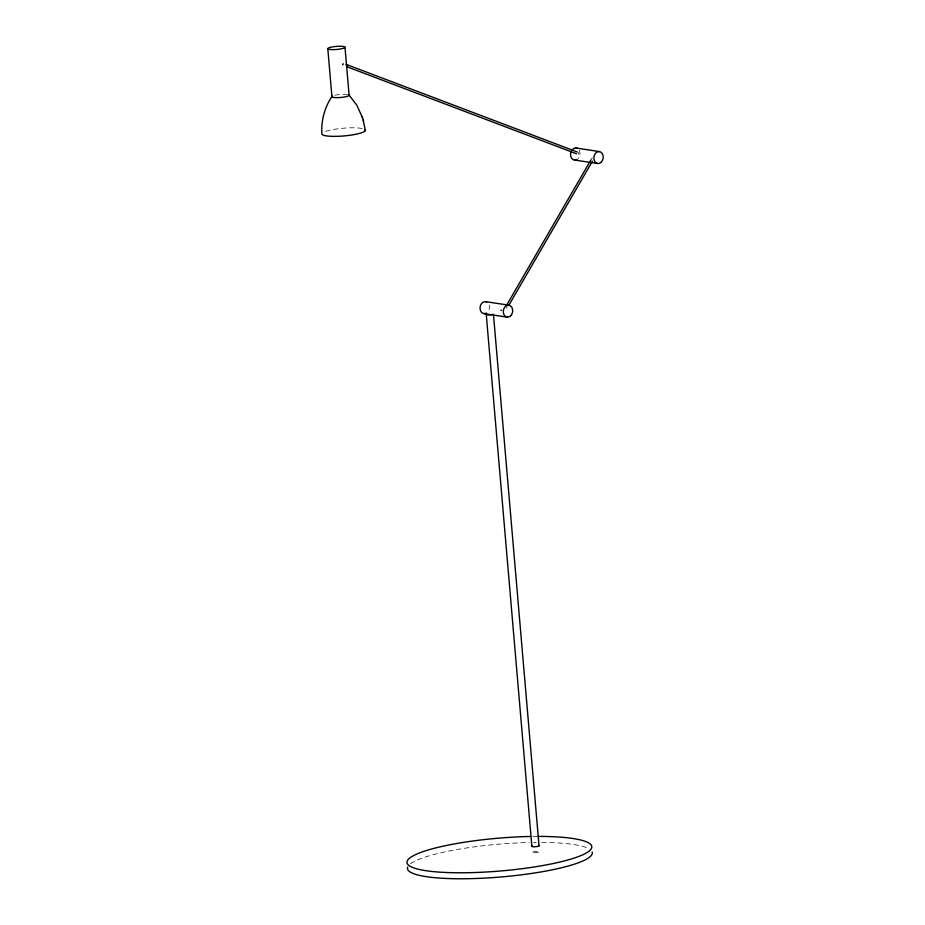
<?xml version="1.0" encoding="UTF-8"?>
<svg xmlns="http://www.w3.org/2000/svg" width="925" height="925" viewBox="0 0 925 925"><rect width="100%" height="100%" fill="white"/><g stroke="black" fill="none" stroke-linecap="round" stroke-linejoin="round"><path stroke-width="0.69" stroke-dasharray="4.62 3.47" d="M590.798 160.175L592.243 157.689M578.206 154.209L578.796 152.96L578.079 152.498M501.847 310.257L500.46 310.199L501.755 309.944M506.53 308.06L507.166 308.141L506.808 307.551M410.376 863.904A92.766 16.43 -4.9 0 1 529.366 842.502M533.471 842.432A92.766 16.43 -4.9 0 1 536.269 842.397M541.749 842.397A92.766 16.43 -4.9 0 1 587.78 848.167M532.95 836.443A92.766 16.43 -4.9 0 1 538.523 836.408M334.896 95.263A8.66 1.538 -4.9 0 1 347.06 94.419M325.635 131.373A21.865 3.873 -4.9 0 1 363.259 128.772M489.163 305.1A6.047 4.683 -81.4 0 1 487.487 312.245M579.119 150.174A6.047 4.683 -81.4 0 1 578.021 158.649M342.377 64.392C343.626 67.016 343.961 61.05 342.377 64.392M533.922 852.769A3.607 0.636 -4.9 0 0 539.529 851.832A3.607 0.636 -4.9 0 0 534.407 851.624A3.607 0.636 -4.9 0 0 533.922 852.769"/><path stroke-width="1.39" d="M506.241 305.851L590.798 160.175M508.611 305.643L592.428 161.216M576.055 148.035L599.308 151.561M574.506 160.025L597.758 163.552M485.521 301.642L508.762 305.158M483.972 313.633L507.212 317.148M346.008 64.334L577.212 151.966M346.667 66.658L576.518 153.77M348.991 94.986L356.819 105.196L362.519 117.81M363.19 120.007L365.329 130.575M362.242 116.908L363.49 120.944M493.545 315.425L539.021 845.843M486.261 314.488L531.863 846.34M345.002 47.348A8.66 1.538 -4.9 0 1 331.52 49.615A8.66 1.538 -4.9 0 1 332.665 46.863A8.66 1.538 -4.9 0 1 345.002 47.348L349.118 95.368M327.797 48.539L331.913 96.558C324.617 107.358 321.056 120.585 321.888 133.582A21.865 3.873 -4.9 0 0 344.782 135.859A21.865 3.873 -4.9 0 0 365.028 129.593M592.208 852.029A92.766 16.43 -4.9 0 1 498.829 877.154A92.766 16.43 -4.9 0 1 407.74 866.956M538.523 836.408A92.766 16.43 -4.9 0 1 554.815 863.187A92.766 16.43 -4.9 0 1 408.017 864.667A92.766 16.43 -4.9 0 1 530.118 836.489M538.685 845.543A3.607 0.636 -4.9 0 1 535.17 846.745A3.607 0.636 -4.9 0 1 532.476 845.97M493.233 314.165A3.607 0.636 -4.9 0 1 488.227 314.939A3.607 0.636 -4.9 0 1 486.885 314.118M348.297 94.662A8.66 1.538 -4.9 0 1 340.978 97.46A8.66 1.538 -4.9 0 1 332.376 96.131M486.4 313.089A6.047 4.683 -81.4 0 1 480.029 307.886A6.047 4.683 -81.4 0 1 486.7 301.978M576.934 159.493A6.047 4.683 -81.4 0 1 571.835 158.464A6.047 4.683 -81.4 0 1 570.991 151.966M571.638 150.578A6.047 4.683 -81.4 0 1 577.235 148.382M510.739 315.772A6.047 4.683 -81.4 0 0 509.941 305.504A6.047 4.683 -81.4 0 0 503.292 312.188A6.047 4.683 -81.4 0 0 510.739 315.772M601.273 162.176A6.047 4.683 -81.4 0 0 600.487 151.908A6.047 4.683 -81.4 0 0 593.838 158.591A6.047 4.683 -81.4 0 0 601.273 162.176"/></g></svg>
